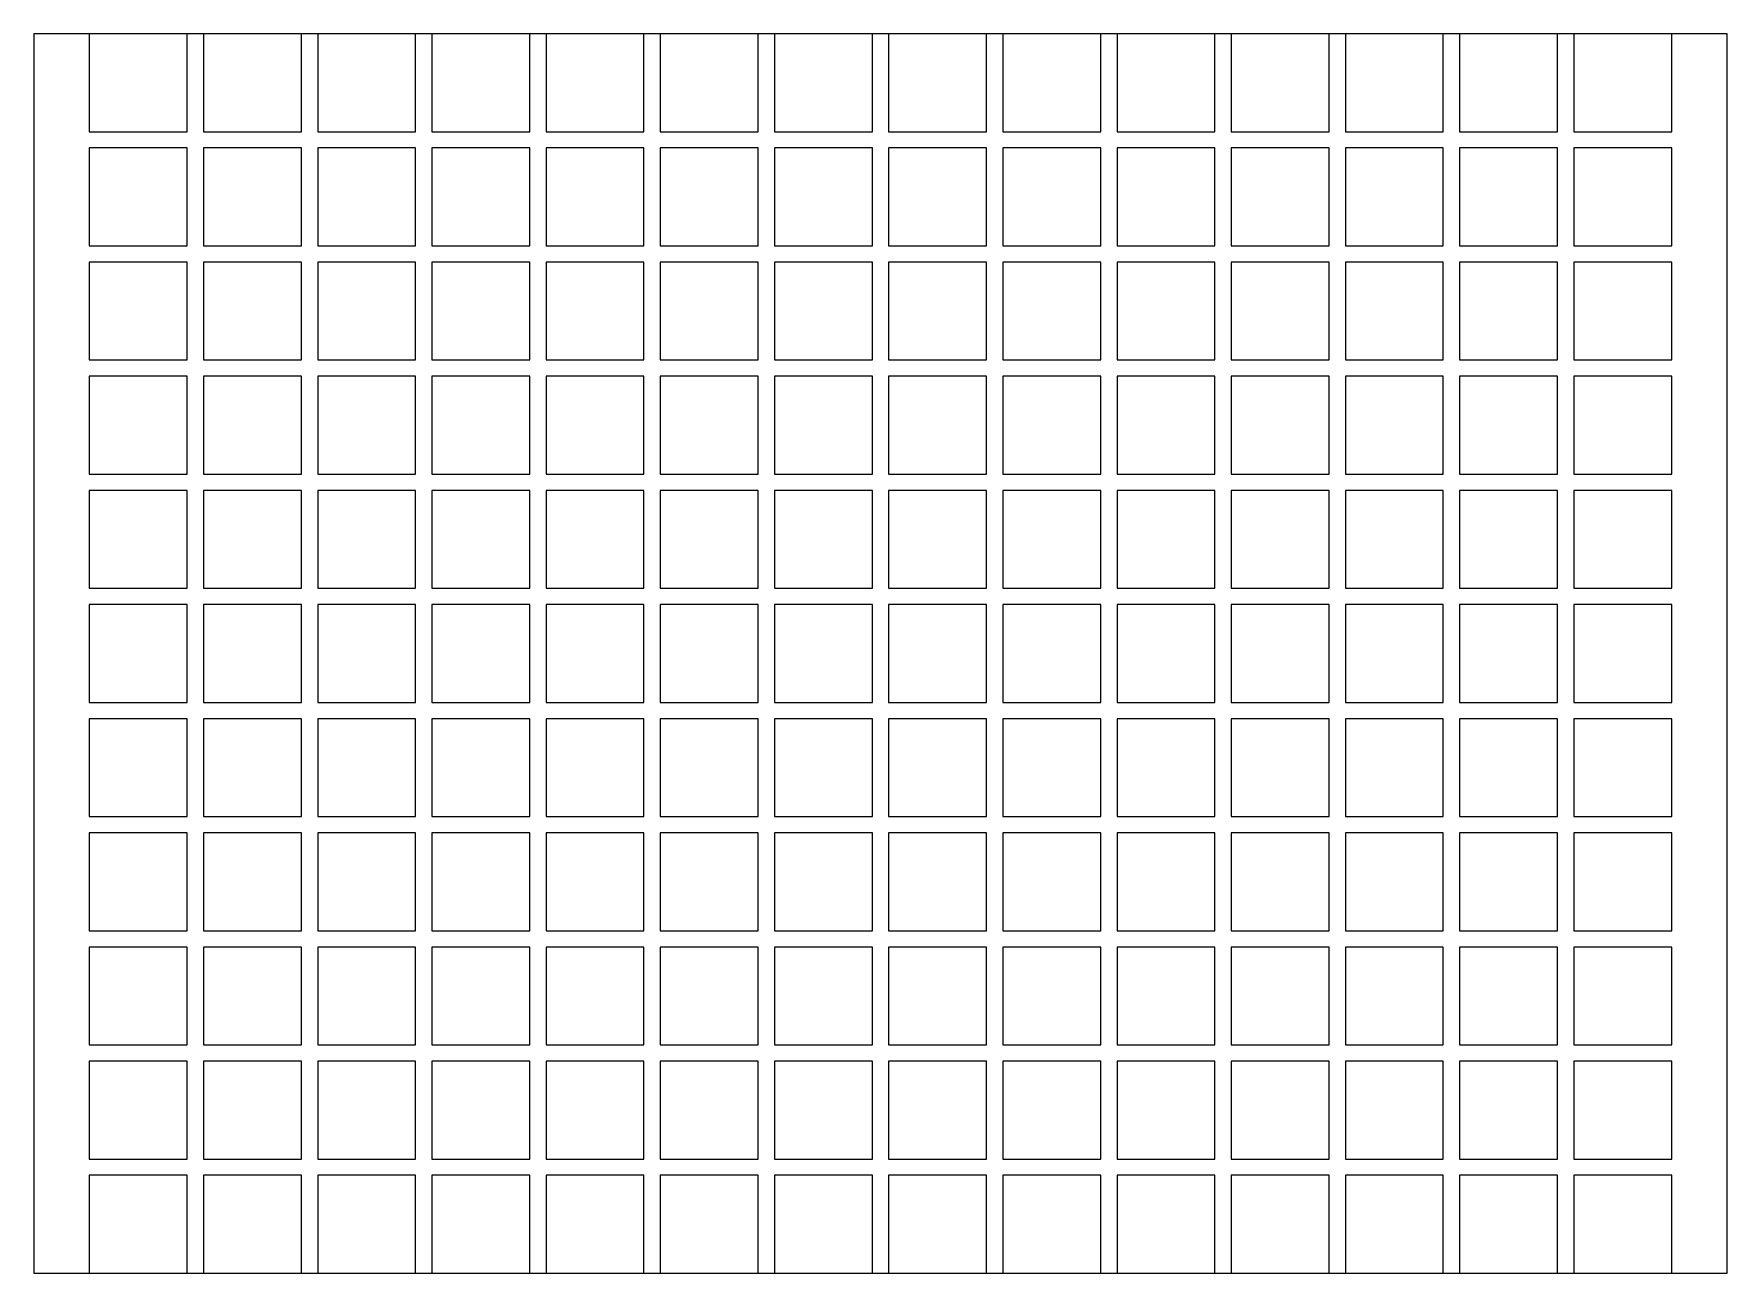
# Model space of a CAD drawing. Extents: x -49 to 54, y -38 to 38.
import ezdxf

# ---------------------------------------------------------------- set-up
doc = ezdxf.new("R2010")
doc.units = 0
doc.layers.add('CELL_GRID', color=8, linetype='CONTINUOUS')
doc.layers.add('OUTLINE', color=7, linetype='CONTINUOUS')

msp = doc.modelspace()

# ---------------------------------------------------------------- linework, layer by layer
at = {"layer": 'CELL_GRID'}
for points in [[(-46, 32), (-40, 32), (-40, 38), (-46, 38)], [(-39, 32), (-33, 32), (-33, 38), (-39, 38)], [(-32, 32), (-26, 32), (-26, 38), (-32, 38)], [(-25, 32), (-19, 32), (-19, 38), (-25, 38)], [(-18, 32), (-12, 32), (-12, 38), (-18, 38)], [(-11, 32), (-5, 32), (-5, 38), (-11, 38)], [(-4, 32), (2, 32), (2, 38), (-4, 38)], [(3, 32), (9, 32), (9, 38), (3, 38)], [(10, 32), (16, 32), (16, 38), (10, 38)], [(17, 32), (23, 32), (23, 38), (17, 38)], [(24, 32), (30, 32), (30, 38), (24, 38)], [(31, 32), (37, 32), (37, 38), (31, 38)], [(38, 32), (44, 32), (44, 38), (38, 38)], [(45, 32), (51, 32), (51, 38), (45, 38)], [(-46, 25), (-40, 25), (-40, 31), (-46, 31)], [(-39, 25), (-33, 25), (-33, 31), (-39, 31)], [(-32, 25), (-26, 25), (-26, 31), (-32, 31)], [(-25, 25), (-19, 25), (-19, 31), (-25, 31)], [(-18, 25), (-12, 25), (-12, 31), (-18, 31)], [(-11, 25), (-5, 25), (-5, 31), (-11, 31)], [(-4, 25), (2, 25), (2, 31), (-4, 31)], [(3, 25), (9, 25), (9, 31), (3, 31)], [(10, 25), (16, 25), (16, 31), (10, 31)], [(17, 25), (23, 25), (23, 31), (17, 31)], [(24, 25), (30, 25), (30, 31), (24, 31)], [(31, 25), (37, 25), (37, 31), (31, 31)], [(38, 25), (44, 25), (44, 31), (38, 31)], [(45, 25), (51, 25), (51, 31), (45, 31)], [(-46, 18), (-40, 18), (-40, 24), (-46, 24)], [(-39, 18), (-33, 18), (-33, 24), (-39, 24)], [(-32, 18), (-26, 18), (-26, 24), (-32, 24)], [(-25, 18), (-19, 18), (-19, 24), (-25, 24)], [(-18, 18), (-12, 18), (-12, 24), (-18, 24)], [(-11, 18), (-5, 18), (-5, 24), (-11, 24)], [(-4, 18), (2, 18), (2, 24), (-4, 24)], [(3, 18), (9, 18), (9, 24), (3, 24)], [(10, 18), (16, 18), (16, 24), (10, 24)], [(17, 18), (23, 18), (23, 24), (17, 24)], [(24, 18), (30, 18), (30, 24), (24, 24)], [(31, 18), (37, 18), (37, 24), (31, 24)], [(38, 18), (44, 18), (44, 24), (38, 24)], [(45, 18), (51, 18), (51, 24), (45, 24)], [(-46, 11), (-40, 11), (-40, 17), (-46, 17)], [(-39, 11), (-33, 11), (-33, 17), (-39, 17)], [(-32, 11), (-26, 11), (-26, 17), (-32, 17)], [(-25, 11), (-19, 11), (-19, 17), (-25, 17)], [(-18, 11), (-12, 11), (-12, 17), (-18, 17)], [(-11, 11), (-5, 11), (-5, 17), (-11, 17)], [(-4, 11), (2, 11), (2, 17), (-4, 17)], [(3, 11), (9, 11), (9, 17), (3, 17)], [(10, 11), (16, 11), (16, 17), (10, 17)], [(17, 11), (23, 11), (23, 17), (17, 17)], [(24, 11), (30, 11), (30, 17), (24, 17)], [(31, 11), (37, 11), (37, 17), (31, 17)], [(38, 11), (44, 11), (44, 17), (38, 17)], [(45, 11), (51, 11), (51, 17), (45, 17)], [(-46, 4), (-40, 4), (-40, 10), (-46, 10)], [(-39, 4), (-33, 4), (-33, 10), (-39, 10)], [(-32, 4), (-26, 4), (-26, 10), (-32, 10)], [(-25, 4), (-19, 4), (-19, 10), (-25, 10)], [(-18, 4), (-12, 4), (-12, 10), (-18, 10)], [(-11, 4), (-5, 4), (-5, 10), (-11, 10)], [(-4, 4), (2, 4), (2, 10), (-4, 10)], [(3, 4), (9, 4), (9, 10), (3, 10)], [(10, 4), (16, 4), (16, 10), (10, 10)], [(17, 4), (23, 4), (23, 10), (17, 10)], [(24, 4), (30, 4), (30, 10), (24, 10)], [(31, 4), (37, 4), (37, 10), (31, 10)], [(38, 4), (44, 4), (44, 10), (38, 10)], [(45, 4), (51, 4), (51, 10), (45, 10)], [(-46, -3), (-40, -3), (-40, 3), (-46, 3)], [(-39, -3), (-33, -3), (-33, 3), (-39, 3)], [(-32, -3), (-26, -3), (-26, 3), (-32, 3)], [(-25, -3), (-19, -3), (-19, 3), (-25, 3)], [(-18, -3), (-12, -3), (-12, 3), (-18, 3)], [(-11, -3), (-5, -3), (-5, 3), (-11, 3)], [(-4, -3), (2, -3), (2, 3), (-4, 3)], [(3, -3), (9, -3), (9, 3), (3, 3)], [(10, -3), (16, -3), (16, 3), (10, 3)], [(17, -3), (23, -3), (23, 3), (17, 3)], [(24, -3), (30, -3), (30, 3), (24, 3)], [(31, -3), (37, -3), (37, 3), (31, 3)], [(38, -3), (44, -3), (44, 3), (38, 3)], [(45, -3), (51, -3), (51, 3), (45, 3)], [(-46, -10), (-40, -10), (-40, -4), (-46, -4)], [(-39, -10), (-33, -10), (-33, -4), (-39, -4)], [(-32, -10), (-26, -10), (-26, -4), (-32, -4)], [(-25, -10), (-19, -10), (-19, -4), (-25, -4)], [(-18, -10), (-12, -10), (-12, -4), (-18, -4)], [(-11, -10), (-5, -10), (-5, -4), (-11, -4)], [(-4, -10), (2, -10), (2, -4), (-4, -4)], [(3, -10), (9, -10), (9, -4), (3, -4)], [(10, -10), (16, -10), (16, -4), (10, -4)], [(17, -10), (23, -10), (23, -4), (17, -4)], [(24, -10), (30, -10), (30, -4), (24, -4)], [(31, -10), (37, -10), (37, -4), (31, -4)], [(38, -10), (44, -10), (44, -4), (38, -4)], [(45, -10), (51, -10), (51, -4), (45, -4)], [(-46, -17), (-40, -17), (-40, -11), (-46, -11)], [(-39, -17), (-33, -17), (-33, -11), (-39, -11)], [(-32, -17), (-26, -17), (-26, -11), (-32, -11)], [(-25, -17), (-19, -17), (-19, -11), (-25, -11)], [(-18, -17), (-12, -17), (-12, -11), (-18, -11)], [(-11, -17), (-5, -17), (-5, -11), (-11, -11)], [(-4, -17), (2, -17), (2, -11), (-4, -11)], [(3, -17), (9, -17), (9, -11), (3, -11)], [(10, -17), (16, -17), (16, -11), (10, -11)], [(17, -17), (23, -17), (23, -11), (17, -11)], [(24, -17), (30, -17), (30, -11), (24, -11)], [(31, -17), (37, -17), (37, -11), (31, -11)], [(38, -17), (44, -17), (44, -11), (38, -11)], [(45, -17), (51, -17), (51, -11), (45, -11)], [(-46, -24), (-40, -24), (-40, -18), (-46, -18)], [(-39, -24), (-33, -24), (-33, -18), (-39, -18)], [(-32, -24), (-26, -24), (-26, -18), (-32, -18)], [(-25, -24), (-19, -24), (-19, -18), (-25, -18)], [(-18, -24), (-12, -24), (-12, -18), (-18, -18)], [(-11, -24), (-5, -24), (-5, -18), (-11, -18)], [(-4, -24), (2, -24), (2, -18), (-4, -18)], [(3, -24), (9, -24), (9, -18), (3, -18)], [(10, -24), (16, -24), (16, -18), (10, -18)], [(17, -24), (23, -24), (23, -18), (17, -18)], [(24, -24), (30, -24), (30, -18), (24, -18)], [(31, -24), (37, -24), (37, -18), (31, -18)], [(38, -24), (44, -24), (44, -18), (38, -18)], [(45, -24), (51, -24), (51, -18), (45, -18)], [(-46, -31), (-40, -31), (-40, -25), (-46, -25)], [(-39, -31), (-33, -31), (-33, -25), (-39, -25)], [(-32, -31), (-26, -31), (-26, -25), (-32, -25)], [(-25, -31), (-19, -31), (-19, -25), (-25, -25)], [(-18, -31), (-12, -31), (-12, -25), (-18, -25)], [(-11, -31), (-5, -31), (-5, -25), (-11, -25)], [(-4, -31), (2, -31), (2, -25), (-4, -25)], [(3, -31), (9, -31), (9, -25), (3, -25)], [(10, -31), (16, -31), (16, -25), (10, -25)], [(17, -31), (23, -31), (23, -25), (17, -25)], [(24, -31), (30, -31), (30, -25), (24, -25)], [(31, -31), (37, -31), (37, -25), (31, -25)], [(38, -31), (44, -31), (44, -25), (38, -25)], [(45, -31), (51, -31), (51, -25), (45, -25)], [(-46, -38), (-40, -38), (-40, -32), (-46, -32)], [(-39, -38), (-33, -38), (-33, -32), (-39, -32)], [(-32, -38), (-26, -38), (-26, -32), (-32, -32)], [(-25, -38), (-19, -38), (-19, -32), (-25, -32)], [(-18, -38), (-12, -38), (-12, -32), (-18, -32)], [(-11, -38), (-5, -38), (-5, -32), (-11, -32)], [(-4, -38), (2, -38), (2, -32), (-4, -32)], [(3, -38), (9, -38), (9, -32), (3, -32)], [(10, -38), (16, -38), (16, -32), (10, -32)], [(17, -38), (23, -38), (23, -32), (17, -32)], [(24, -38), (30, -38), (30, -32), (24, -32)], [(31, -38), (37, -38), (37, -32), (31, -32)], [(38, -38), (44, -38), (44, -32), (38, -32)], [(45, -38), (51, -38), (51, -32), (45, -32)]]:
    msp.add_lwpolyline(points, close=True, dxfattribs=at)
at = {"layer": 'OUTLINE'}
msp.add_lwpolyline([(-49.4, -38), (54.4, -38), (54.4, 38), (-49.4, 38)], close=True, dxfattribs=at)

doc.saveas('drawing.dxf')
